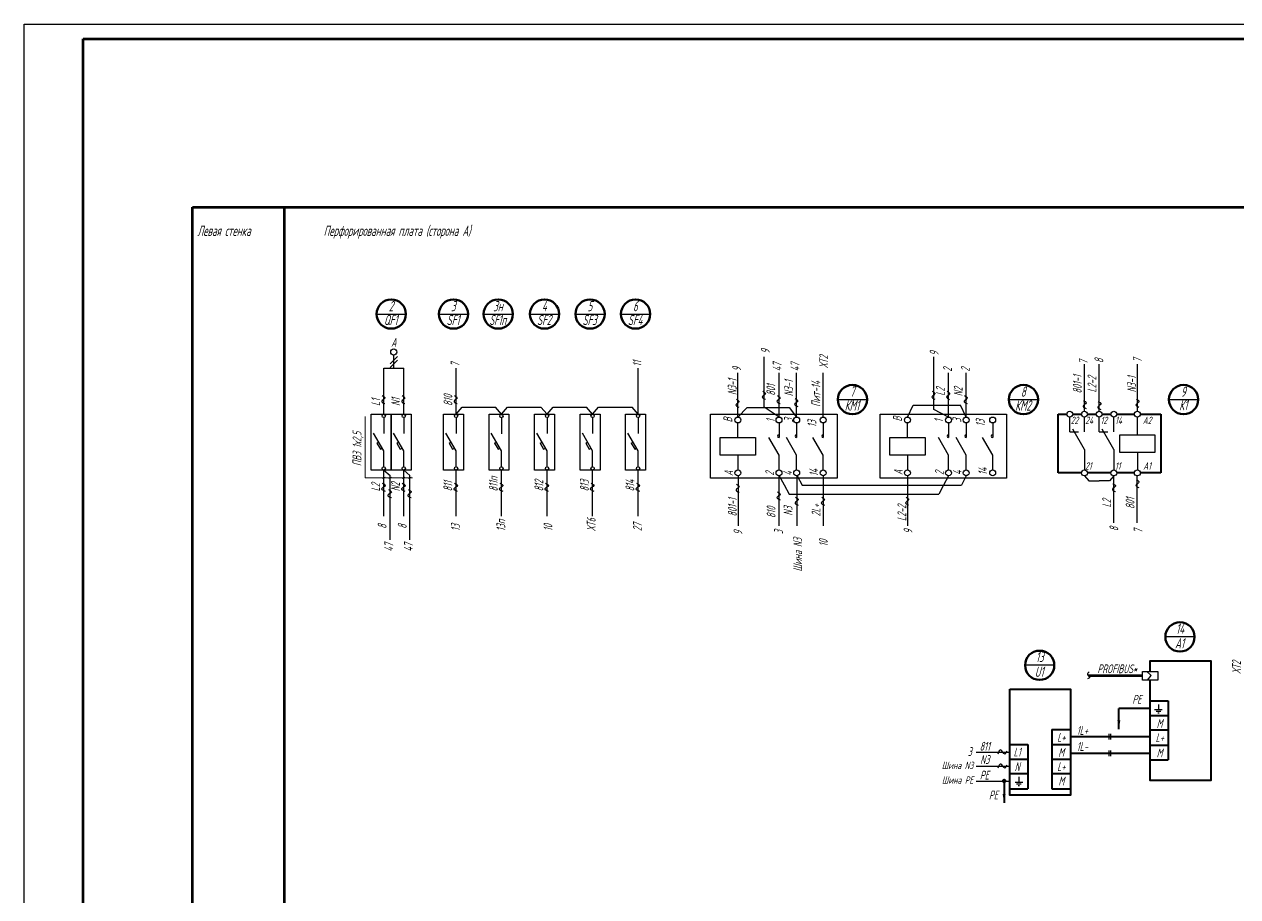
# Model space of a CAD drawing. Header units: millimetres. Extents: x -338 to 6826, y -8218 to 3153.
# Drawn here: x 2036.9 to 2449.9, y -4604.4 to -4307.4 of the extents above; entities that cross this region are included whole.
import ezdxf
from ezdxf.enums import TextEntityAlignment as Align

# ---------------------------------------------------------------- set-up
doc = ezdxf.new("R2010")
doc.units = ezdxf.units.MM
for name, color, linetype, lineweight in [('Выноска', 137, 'Continuous', 20), ('Датчики', 31, 'Continuous', 50), ('Размерная', 4, 'Continuous', 25), ('Рамка тонкая', 5, 'Continuous', 25), ('Толст.рамка', 7, 'Continuous', 60)]:
    doc.layers.add(name, color=color, linetype=linetype, lineweight=lineweight)
doc.layers.add('ТЕКСТ', color=2, linetype='Continuous')
doc.layers.add('Текст.', color=51, linetype='Continuous')
doc.styles.add('Simplex', font='simplex.shx', dxfattribs={"width": 0.7, "oblique": 15})

msp = doc.modelspace()

# ---------------------------------------------------------------- linework, layer by layer
at = {"color": 5, "lineweight": 60}
for p, q in [((2094.16, -4369.7), (3653.19, -4369.7)), ((2094.16, -4834.76), (2094.16, -4369.7)), ((2125.47, -4827.96), (2125.47, -4369.7))]:
    msp.add_line(p, q, dxfattribs=at)
at = {"color": 7}
for p, q in [((2156.84, -4406.06), (2166.78, -4406.06)), ((2178.04, -4406.05), (2187.97, -4406.05)), ((2193.25, -4406.05), (2203.19, -4406.05)), ((2209.01, -4406.06), (2218.95, -4406.06)), ((2224.5, -4406.06), (2234.44, -4406.06)), ((2240, -4406.06), (2249.94, -4406.06)), ((2159.3, -4440.18), (2159.3, -4424.51)), ((2166.07, -4440.18), (2166.07, -4424.51)), ((2183.88, -4440.18), (2183.88, -4424.51)), ((2245.84, -4440.18), (2245.84, -4424.51)), ((2397.73, -4439.15), (2397.73, -4423.15)), ((2402.73, -4439.15), (2402.73, -4423.15)), ((2415.73, -4439.15), (2415.73, -4423.15)), ((2183.88, -4440.18), (2185.91, -4437.81)), ((2185.91, -4437.81), (2197.31, -4437.81)), ((2199.37, -4440.18), (2197.31, -4437.81)), ((2199.34, -4440.18), (2201.37, -4437.81)), ((2201.37, -4437.81), (2212.78, -4437.81)), ((2214.84, -4440.18), (2212.78, -4437.81)), ((2214.85, -4440.19), (2216.88, -4437.81)), ((2216.88, -4437.81), (2228.28, -4437.81)), ((2230.34, -4440.19), (2228.28, -4437.81)), ((2230.34, -4440.19), (2232.37, -4437.81)), ((2232.37, -4437.81), (2243.78, -4437.81)), ((2245.84, -4440.19), (2243.78, -4437.81)), ((2313.8, -4435.17), (2323.74, -4435.17)), ((2372, -4435.17), (2381.94, -4435.17)), ((2426.47, -4435.17), (2436.41, -4435.17)), ((2159.3, -4441.31), (2159.3, -4446.76)), ((2166.07, -4441.31), (2166.07, -4446.76)), ((2183.88, -4441.31), (2183.88, -4446.76)), ((2199.34, -4441.34), (2199.34, -4446.79)), ((2214.85, -4441.31), (2214.85, -4446.76)), ((2230.34, -4441.31), (2230.34, -4446.76)), ((2245.84, -4441.31), (2245.84, -4446.76)), ((2392.73, -4446.15), (2392.73, -4441.15)), ((2397.73, -4446.15), (2397.73, -4441.15)), ((2402.73, -4446.15), (2402.73, -4441.15)), ((2407.73, -4446.15), (2407.73, -4441.15)), ((2415.73, -4447.15), (2415.73, -4441.15)), ((2392.73, -4446.15), (2395.73, -4446.15)), ((2397.73, -4452.15), (2393.73, -4445.22)), ((2402.73, -4446.15), (2405.73, -4446.15)), ((2407.73, -4452.15), (2403.73, -4445.22)), ((2159.3, -4458.03), (2159.3, -4452.58)), ((2166.07, -4458.03), (2166.07, -4452.58)), ((2183.88, -4458.03), (2183.88, -4452.58)), ((2199.34, -4458.07), (2199.34, -4452.62)), ((2214.85, -4458.04), (2214.85, -4452.59)), ((2230.34, -4458.04), (2230.34, -4452.59)), ((2245.84, -4458.04), (2245.84, -4452.59)), ((2397.73, -4452.15), (2397.73, -4459.15)), ((2407.73, -4452.15), (2407.73, -4459.15)), ((2415.73, -4453.15), (2415.73, -4459.15)), ((2159.3, -4474.84), (2159.3, -4459.16)), ((2166.07, -4474.84), (2166.07, -4459.16)), ((2183.88, -4474.84), (2183.88, -4459.16)), ((2199.34, -4474.88), (2199.34, -4459.19)), ((2214.85, -4474.85), (2214.85, -4459.16)), ((2230.34, -4474.85), (2230.34, -4459.16)), ((2245.84, -4474.85), (2245.84, -4459.16)), ((2161.43, -4482.91), (2161.43, -4461.02)), ((2168.2, -4482.91), (2168.2, -4461.02)), ((2407.73, -4477.15), (2407.73, -4461.15)), ((2415.7, -4477.15), (2415.7, -4461.15))]:
    msp.add_line(p, q, dxfattribs=at)
for p, q in [((2163.91, -4420.51), (2161.45, -4422.97)), ((2163.91, -4421.75), (2161.45, -4424.21)), ((2162.68, -4424.51), (2162.68, -4420.04)), ((2159.3, -4424.51), (2166.07, -4424.51)), ((2279.79, -4441.13), (2279.79, -4426.13)), ((2293.79, -4441.13), (2293.79, -4426.13)), ((2299.79, -4441.13), (2299.79, -4426.13)), ((2308.81, -4441.13), (2308.81, -4426.13)), ((2351.48, -4441.13), (2351.48, -4426.13)), ((2357.48, -4441.13), (2357.48, -4426.13)), ((2156.94, -4450.01), (2157.6, -4449.62)), ((2156.94, -4450.01), (2158.13, -4452.08)), ((2163.71, -4450.01), (2164.37, -4449.62)), ((2163.71, -4450.01), (2164.9, -4452.08)), ((2181.52, -4450.01), (2182.18, -4449.62)), ((2181.52, -4450.01), (2182.71, -4452.08)), ((2196.99, -4450.05), (2197.65, -4449.66)), ((2196.99, -4450.05), (2198.18, -4452.11)), ((2212.49, -4450.02), (2213.15, -4449.63)), ((2212.49, -4450.02), (2213.68, -4452.08)), ((2227.99, -4450.02), (2228.65, -4449.63)), ((2227.99, -4450.02), (2229.18, -4452.08)), ((2243.48, -4450.02), (2244.14, -4449.63)), ((2243.48, -4450.02), (2244.67, -4452.08)), ((2158.13, -4452.08), (2158.79, -4451.69)), ((2164.9, -4452.08), (2165.56, -4451.69)), ((2182.71, -4452.08), (2183.37, -4451.69)), ((2198.18, -4452.11), (2198.84, -4451.72)), ((2213.68, -4452.08), (2214.34, -4451.69)), ((2229.18, -4452.08), (2229.83, -4451.69)), ((2244.67, -4452.08), (2245.33, -4451.69)), ((2159.3, -4459.19), (2161.43, -4461.02)), ((2166.07, -4459.19), (2168.2, -4461.02)), ((2420.48, -4529.14), (2419.01, -4527.7)), ((2419.22, -4530.64), (2420.48, -4529.14)), ((2360.92, -4555.22), (2372.32, -4555.22)), ((2360.92, -4560.02), (2372.32, -4560.02)), ((2360.92, -4565.02), (2372.32, -4565.02))]:
    msp.add_line(p, q)
at = {"color": 107}
for p, q in [((2288.79, -4437.73), (2288.79, -4420.66)), ((2346.48, -4438.55), (2346.48, -4420.66)), ((2279.79, -4441.13), (2282.91, -4437.89)), ((2282.91, -4437.89), (2297.26, -4437.89)), ((2293.79, -4441.13), (2288.79, -4437.73)), ((2297.26, -4437.89), (2299.79, -4441.13)), ((2337.48, -4441.13), (2339.46, -4437.12)), ((2339.46, -4437.12), (2355.5, -4437.12)), ((2351.48, -4441.13), (2346.48, -4438.55)), ((2357.48, -4441.13), (2355.5, -4437.12)), ((2397.73, -4461.15), (2399.17, -4462.84)), ((2399.17, -4462.84), (2402.73, -4462.84)), ((2406.29, -4462.84), (2402.73, -4462.84)), ((2407.73, -4461.15), (2406.29, -4462.84))]:
    msp.add_line(p, q, dxfattribs=at)
at = {"color": 2, "lineweight": 30}
for p, q in [((2270.48, -4440.15), (2313.52, -4440.15)), ((2270.48, -4461.95), (2270.48, -4440.15)), ((2313.52, -4440.15), (2313.52, -4461.95)), ((2328.17, -4440.15), (2371.21, -4440.15)), ((2328.17, -4461.95), (2328.17, -4440.15)), ((2371.21, -4440.15), (2371.21, -4461.95)), ((2159.3, -4452.58), (2155.83, -4446.58)), ((2166.07, -4452.58), (2162.6, -4446.58)), ((2183.88, -4452.58), (2180.41, -4446.58)), ((2199.34, -4452.62), (2195.88, -4446.62)), ((2214.85, -4452.59), (2211.38, -4446.59)), ((2230.34, -4452.59), (2226.88, -4446.59)), ((2245.84, -4452.59), (2242.37, -4446.59)), ((2313.52, -4461.95), (2270.48, -4461.95)), ((2371.21, -4461.95), (2328.17, -4461.95))]:
    msp.add_line(p, q, dxfattribs=at)
at = {"lineweight": 40}
for p, q in [((2388.73, -4440.15), (2391.73, -4440.15)), ((2388.73, -4460.15), (2388.73, -4440.15)), ((2393.73, -4440.15), (2396.73, -4440.15)), ((2398.73, -4440.15), (2401.73, -4440.15)), ((2403.73, -4440.15), (2406.73, -4440.15)), ((2408.73, -4440.15), (2414.73, -4440.15)), ((2416.73, -4440.15), (2423.73, -4440.15)), ((2423.73, -4440.15), (2423.73, -4460.15)), ((2396.73, -4460.15), (2388.73, -4460.15)), ((2406.73, -4460.15), (2398.73, -4460.15)), ((2414.73, -4460.15), (2408.73, -4460.15)), ((2423.73, -4460.15), (2416.73, -4460.15)), ((2420.08, -4537.74), (2426.27, -4537.74)), ((2426.27, -4537.74), (2426.27, -4557.79)), ((2420.08, -4540.33), (2409.44, -4540.33)), ((2409.44, -4547.33), (2409.44, -4540.33)), ((2420.08, -4542.75), (2426.27, -4542.75)), ((2386.65, -4547.44), (2393, -4547.44)), ((2386.65, -4547.44), (2386.65, -4567.64)), ((2393, -4549.92), (2420.08, -4549.92)), ((2420.08, -4547.59), (2426.27, -4547.59)), ((2372.32, -4552.64), (2378.48, -4552.64)), ((2378.48, -4552.64), (2378.48, -4567.64)), ((2386.65, -4552.64), (2393, -4552.64)), ((2420.08, -4552.79), (2426.27, -4552.79)), ((2372.32, -4557.64), (2378.48, -4557.64)), ((2386.65, -4557.64), (2393, -4557.64)), ((2393, -4555.59), (2420.08, -4555.59)), ((2420.08, -4557.79), (2426.27, -4557.79)), ((2372.32, -4562.48), (2378.48, -4562.48)), ((2386.65, -4562.48), (2393, -4562.48)), ((2370.39, -4565.02), (2370.39, -4572.47)), ((2372.32, -4567.64), (2378.48, -4567.64)), ((2386.65, -4567.64), (2393, -4567.64))]:
    msp.add_line(p, q, dxfattribs=at)
at = {"color": 0, "linetype": 'ByBlock'}
for p, q in [((2409.73, -4447.15), (2421.73, -4447.15)), ((2409.73, -4453.15), (2409.73, -4447.15)), ((2421.73, -4447.15), (2421.73, -4453.15)), ((2421.73, -4453.15), (2409.73, -4453.15))]:
    msp.add_line(p, q, dxfattribs=at)
at = {"color": 3}
for p, q in [((2297.2, -4467.38), (2348.21, -4467.38)), ((2301.65, -4464.32), (2355.87, -4464.32))]:
    msp.add_line(p, q, dxfattribs=at)
at = {"color": 7, "linetype": 'ByBlock'}
for p, q in [((2425.26, -4515.83), (2435.16, -4515.83)), ((2377.51, -4525.5), (2387.4, -4525.5))]:
    msp.add_line(p, q, dxfattribs=at)
at = {"color": 2, "lineweight": 60}
msp.add_line((2417.43, -4529.18), (2399.13, -4529.18), dxfattribs=at)
at = {"color": 2, "lineweight": 30}
for points in [[(2155.05, -4440.15), (2161.82, -4440.15), (2161.82, -4459.19), (2155.05, -4459.19)], [(2161.82, -4440.15), (2168.59, -4440.15), (2168.59, -4459.19), (2161.82, -4459.19)], [(2179.63, -4440.15), (2186.4, -4440.15), (2186.4, -4459.19), (2179.63, -4459.19)], [(2195.1, -4440.18), (2201.87, -4440.18), (2201.87, -4459.23), (2195.1, -4459.23)], [(2210.6, -4440.15), (2217.37, -4440.15), (2217.37, -4459.2), (2210.6, -4459.2)], [(2226.1, -4440.15), (2232.87, -4440.15), (2232.87, -4459.2), (2226.1, -4459.2)], [(2241.59, -4440.15), (2248.36, -4440.15), (2248.36, -4459.2), (2241.59, -4459.2)]]:
    msp.add_lwpolyline(points, close=True, dxfattribs=at)
at = {"lineweight": 40}
msp.add_lwpolyline([(2420.08, -4527.7), (2420.08, -4524.06), (2440.76, -4524.06), (2440.76, -4564.88), (2420.08, -4564.88), (2420.08, -4530.65)], dxfattribs=at)
msp.add_lwpolyline([(2422.72, -4530.65), (2417.43, -4530.65), (2417.43, -4527.7), (2422.72, -4527.7)], close=True)
msp.add_lwpolyline([(2372.32, -4533.73), (2393, -4533.73), (2393, -4569.81), (2372.32, -4569.81)], close=True, dxfattribs=at)
at = {"lineweight": 40, "const_width": 0.75}
msp.add_lwpolyline([(2370.02, -4565.02, 1), (2370.77, -4565.02, 1)], format="xyb", close=True, dxfattribs=at)
msp.add_circle((2162.68, -4419), 1.04)
at = {"color": 0, "linetype": 'ByBlock'}
for centre in [(2392.73, -4440.15), (2397.73, -4440.15), (2402.73, -4440.15), (2407.73, -4440.15), (2415.73, -4440.15), (2397.73, -4460.15), (2407.73, -4460.15), (2415.73, -4460.15)]:
    msp.add_circle(centre, 1, dxfattribs=at)
at = {"color": 7}
for centre in [(2159.3, -4440.75), (2166.07, -4440.75), (2183.88, -4440.74), (2199.34, -4440.78), (2214.85, -4440.75), (2230.34, -4440.75), (2245.84, -4440.75), (2159.3, -4458.6), (2166.07, -4458.6), (2183.88, -4458.6), (2199.34, -4458.63), (2214.85, -4458.6), (2230.34, -4458.6), (2245.84, -4458.6)]:
    msp.add_circle(centre, 0.563, dxfattribs=at)
at = {"color": 30, "linetype": 'ByBlock', "lineweight": 30}
for points, end_tangent in [([(2158.78, -4433.83), (2159.65, -4434.7), (2158.61, -4435.78), (2159.65, -4436.56)], (0, -1)), ([(2165.55, -4433.83), (2166.42, -4434.7), (2165.38, -4435.78), (2166.42, -4436.56)], (0, -1)), ([(2183.36, -4433.82), (2184.23, -4434.69), (2183.19, -4435.77), (2184.23, -4436.56)], (0, -1)), ([(2288.28, -4432.34), (2289.14, -4433.21), (2288.1, -4434.29), (2289.14, -4435.07)], (0, -1)), ([(2293.28, -4433.82), (2294.14, -4434.69), (2293.1, -4435.77), (2294.14, -4436.56)], (0, -1)), ([(2299.28, -4434.82), (2300.14, -4435.69), (2299.1, -4436.77), (2300.14, -4437.55)], (0, -1)), ([(2345.96, -4432.34), (2346.83, -4433.21), (2345.79, -4434.29), (2346.83, -4435.07)], (0, -1)), ([(2350.96, -4432.37), (2351.83, -4433.24), (2350.79, -4434.32), (2351.83, -4435.1)], (0, -1)), ([(2356.96, -4433.82), (2357.83, -4434.69), (2356.79, -4435.77), (2357.83, -4436.56)], (0, -1)), ([(2415.43, -4435), (2416.29, -4435.87), (2415.25, -4436.95), (2416.29, -4437.74)], (0, -1)), ([(2279.28, -4435.07), (2280.14, -4435.94), (2279.1, -4437.02), (2280.14, -4437.8)], (0, -1)), ([(2397.43, -4435.45), (2398.29, -4436.32), (2397.25, -4437.4), (2398.29, -4438.19)], (0, -1)), ([(2402.43, -4435.79), (2403.29, -4436.66), (2402.25, -4437.74), (2403.29, -4438.52)], (0, -1)), ([(2158.77, -4463.6), (2159.74, -4464.46), (2158.52, -4465.54), (2159.72, -4466.33)], (0, -1)), ([(2165.55, -4463.6), (2166.51, -4464.46), (2165.29, -4465.54), (2166.49, -4466.33)], (0, -1)), ([(2183.35, -4463.59), (2184.32, -4464.46), (2183.1, -4465.54), (2184.3, -4466.33)], (0, -1)), ([(2198.82, -4463.63), (2199.79, -4464.5), (2198.57, -4465.58), (2199.77, -4466.36)], (0, -1)), ([(2214.33, -4463.6), (2215.3, -4464.47), (2214.08, -4465.55), (2215.28, -4466.33)], (0, -1)), ([(2229.82, -4463.6), (2230.79, -4464.47), (2229.57, -4465.55), (2230.77, -4466.33)], (0, -1)), ([(2245.32, -4463.6), (2246.29, -4464.47), (2245.07, -4465.55), (2246.27, -4466.33)], (0, -1)), ([(2407.43, -4463.77), (2408.29, -4464.64), (2407.25, -4465.72), (2408.29, -4466.51)], (0, -1)), ([(2415.4, -4462.43), (2416.27, -4463.3), (2415.23, -4464.38), (2416.27, -4465.16)], (0, -1)), ([(2160.91, -4465.8), (2161.88, -4466.67), (2160.66, -4467.75), (2161.86, -4468.54)], (0, -1)), ([(2167.68, -4465.8), (2168.65, -4466.67), (2167.43, -4467.75), (2168.63, -4468.54)], (0, -1)), ([(2279.33, -4464.02), (2280.2, -4464.88), (2279.16, -4465.96), (2280.2, -4466.75)], (0, -1)), ([(2293.27, -4466.56), (2294.14, -4467.42), (2293.1, -4468.5), (2294.14, -4469.29)], (0, -1)), ([(2299.43, -4468.4), (2300.3, -4469.27), (2299.26, -4470.35), (2300.3, -4471.14)], (0, -1)), ([(2308.35, -4468.4), (2309.22, -4469.27), (2308.18, -4470.35), (2309.22, -4471.14)], (0, -1)), ([(2337.02, -4468.37), (2337.89, -4469.24), (2336.85, -4470.32), (2337.89, -4471.1)], (0, -1)), ([(2371.27, -4554.84), (2370.63, -4555.87), (2369.32, -4554.46), (2368.23, -4555.83)], (-1, 0)), ([(2371.27, -4559.64), (2370.63, -4560.67), (2369.32, -4559.26), (2368.23, -4560.63)], (-1, 0))]:
    msp.add_spline(points, degree=3, dxfattribs=dict(at, end_tangent=end_tangent))
msp.add_spline([(2399.32, -4527.91), (2398.79, -4528.68), (2399.48, -4529.7), (2398.79, -4530.28)], degree=3)
at = {"lineweight": 40}
for points in [[(2408.94, -4544.33), (2409.94, -4544.33), (2409.44, -4547.33)], [(2370.89, -4569.47), (2369.89, -4569.47), (2370.39, -4572.47)]]:
    msp.add_solid(points, dxfattribs=at)
at = {"layer": 'Выноска', "ltscale": 0.3}
for p, q in [((2152.96, -4461.82), (2152.96, -4440.89)), ((2169.07, -4461.81), (2152.96, -4461.84)), ((2159.74, -4461.58), (2158.85, -4462.05)), ((2161.88, -4461.58), (2160.99, -4462.05)), ((2166.46, -4461.58), (2165.57, -4462.05)), ((2168.6, -4461.58), (2167.71, -4462.05))]:
    msp.add_line(p, q, dxfattribs=at)
at = {"layer": 'Датчики'}
for centre in [(2161.82, -4406.06), (2183.01, -4406.06), (2198.23, -4406.06), (2213.99, -4406.06), (2229.48, -4406.06), (2244.98, -4406.06), (2318.78, -4435.17), (2376.98, -4435.17), (2431.45, -4435.17), (2430.24, -4515.97), (2382.49, -4525.64)]:
    msp.add_circle(centre, 4.98, dxfattribs=at)
at = {"layer": 'Размерная', "ltscale": 0.9}
for p, q in [((2406.04, -4548.92), (2406.04, -4550.92)), ((2406.54, -4548.92), (2406.54, -4550.92)), ((2406.04, -4554.59), (2406.04, -4556.59)), ((2406.54, -4554.59), (2406.54, -4556.59))]:
    msp.add_line(p, q, dxfattribs=at)
at = {"layer": 'Рамка тонкая'}
for p, q in [((2036.94, -4307.42), (3718.94, -4307.42)), ((2036.94, -4901.42), (2036.94, -4307.42))]:
    msp.add_line(p, q, dxfattribs=at)
at = {"layer": 'ТЕКСТ'}
for p, q in [((2424.23, -4540.81), (2421.59, -4540.81)), ((2423.71, -4541.34), (2422.12, -4541.34)), ((2422.65, -4541.86), (2423.18, -4541.86)), ((2422.91, -4538.96), (2422.91, -4540.81)), ((2376.74, -4565.53), (2374.1, -4565.53)), ((2376.21, -4566.06), (2374.63, -4566.06)), ((2375.15, -4566.59), (2375.68, -4566.59)), ((2375.42, -4563.64), (2375.42, -4565.53))]:
    msp.add_line(p, q, dxfattribs=at)
at = {"layer": 'Текст.', "color": 3}
for p, q in [((2279.79, -4448.13), (2279.79, -4443.13)), ((2293.79, -4443.13), (2293.79, -4448.13)), ((2299.79, -4443.13), (2299.79, -4448.13)), ((2308.81, -4443.13), (2308.81, -4448.13)), ((2337.48, -4448.13), (2337.48, -4443.13)), ((2351.48, -4443.13), (2351.48, -4448.13)), ((2357.48, -4443.13), (2357.48, -4448.13)), ((2366.5, -4443.13), (2366.5, -4448.13)), ((2273.79, -4448.13), (2285.79, -4448.13)), ((2273.79, -4454.13), (2273.79, -4448.13)), ((2285.79, -4448.13), (2285.79, -4454.13)), ((2293.79, -4454.13), (2290.33, -4448.13)), ((2299.79, -4454.13), (2296.33, -4448.13)), ((2308.81, -4454.13), (2305.34, -4448.13)), ((2331.48, -4448.13), (2343.48, -4448.13)), ((2331.48, -4454.13), (2331.48, -4448.13)), ((2343.48, -4448.13), (2343.48, -4454.13)), ((2351.48, -4454.13), (2348.02, -4448.13)), ((2357.48, -4454.13), (2354.02, -4448.13)), ((2366.5, -4454.13), (2363.03, -4448.13)), ((2285.79, -4454.13), (2273.79, -4454.13)), ((2279.79, -4454.13), (2279.79, -4459.13)), ((2293.79, -4459.13), (2293.79, -4454.13)), ((2299.79, -4459.13), (2299.79, -4454.13)), ((2308.81, -4459.13), (2308.81, -4454.13)), ((2343.48, -4454.13), (2331.48, -4454.13)), ((2337.48, -4454.13), (2337.48, -4459.13)), ((2351.48, -4459.13), (2351.48, -4454.13)), ((2357.48, -4459.13), (2357.48, -4454.13)), ((2366.5, -4459.13), (2366.5, -4454.13)), ((2279.85, -4461.13), (2279.85, -4478.13)), ((2293.79, -4478.13), (2293.79, -4461.13)), ((2293.79, -4461.13), (2295.5, -4464.25)), ((2299.95, -4478.13), (2299.95, -4461.19)), ((2299.95, -4461.19), (2301.65, -4464.32)), ((2308.87, -4478.13), (2308.87, -4461.19)), ((2337.54, -4461.13), (2337.54, -4478.13)), ((2351.47, -4461.13), (2349.81, -4464.32)), ((2357.63, -4460.94), (2355.87, -4464.32)), ((2295.49, -4464.25), (2297.2, -4467.38)), ((2349.81, -4464.32), (2348.21, -4467.38))]:
    msp.add_line(p, q, dxfattribs=at)
for centre in [(2279.79, -4442.13), (2293.79, -4442.13), (2299.79, -4442.13), (2308.81, -4442.13), (2337.48, -4442.13), (2351.48, -4442.13), (2357.48, -4442.13), (2366.5, -4442.13), (2279.79, -4460.13), (2293.79, -4460.13), (2299.79, -4460.13), (2308.81, -4460.13), (2337.48, -4460.13), (2351.48, -4460.13), (2357.48, -4460.13), (2366.5, -4460.13)]:
    msp.add_circle(centre, 1, dxfattribs=at)
for centre in [(2293.79, -4447.63), (2299.79, -4447.63), (2308.81, -4447.63), (2351.48, -4447.63), (2357.48, -4447.63), (2366.5, -4447.63)]:
    msp.add_arc(centre, 0.5, 90, 270, dxfattribs=at)
at = {"layer": 'Толст.рамка'}
for p, q in [((2056.94, -4312.42), (3713.94, -4312.42)), ((2056.96, -4896.42), (2056.94, -4312.42))]:
    msp.add_line(p, q, dxfattribs=at)

# ---------------------------------------------------------------- texts
at = {"layer": 'ТЕКСТ', "style": 'Simplex', "oblique": 15, "width": 0.6}
for s, p in [('Левая стенка', (2095.86, -4379.46)), ('Перфорированная плата (сторона А)', (2138.81, -4379.46))]:
    msp.add_text(s, height=3.5, dxfattribs=at).set_placement(p)
at = {"layer": 'ТЕКСТ', "style": 'Simplex', "oblique": 15}
for s, height, width, p in [('2', 3.5, 0.6, (2161.74, -4405.11)), ('3', 3.5, 0.6, (2182.93, -4405.11)), ('3н', 3.5, 0.6, (2198.14, -4405.11)), ('4', 3.5, 0.6, (2213.9, -4405.11)), ('5', 3.5, 0.6, (2229.4, -4405.11)), ('6', 3.5, 0.6, (2244.89, -4405.11)), ('QF1', 3.5, 0.6, (2161.64, -4409.83)), ('SF1', 3.5, 0.6, (2182.83, -4409.83)), ('SF1п', 3.5, 0.55, (2198.04, -4409.83)), ('SF2', 3.5, 0.6, (2213.8, -4409.83)), ('SF3', 3.5, 0.6, (2229.3, -4409.83)), ('SF4', 3.5, 0.6, (2244.79, -4409.83)), ('7', 3.5, 0.6, (2318.69, -4434.22)), ('8', 3.5, 0.6, (2376.89, -4434.22)), ('9', 3.5, 0.6, (2431.36, -4434.22)), ('КМ1', 3.5, 0.6, (2318.59, -4438.94)), ('КМ2', 3.5, 0.6, (2376.79, -4438.94)), ('К1', 3.5, 0.6, (2431.35, -4438.81)), ('14', 3.5, 0.6, (2430.25, -4514.89)), ('13', 3.5, 0.6, (2382.49, -4524.55)), ('PROFIBUS*', 3, 0.6, (2408.87, -4528.33)), ('РЕ', 3, 0.6, (2415.57, -4538.7)), ('1L+', 3, 0.6, (2396.98, -4549.31)), ('811', 3, 0.6, (2363.81, -4554.69)), ('1L-', 3, 0.6, (2396.98, -4554.77)), ('N3', 3, 0.6, (2363.81, -4559.21)), ('РЕ', 3, 0.6, (2363.67, -4564.52)), ('РЕ', 3, 0.6, (2366.76, -4571.29))]:
    msp.add_text(s, height=height, dxfattribs=dict(at, width=width)).set_placement(p, align=Align.CENTER)
at = {"layer": 'ТЕКСТ', "color": 3, "style": 'Simplex', "oblique": 15, "width": 0.6}
msp.add_text('А', height=3, dxfattribs=at).set_placement((2162.68, -4417.19), align=Align.CENTER)
at = {"layer": 'ТЕКСТ', "color": 241, "style": 'Simplex', "oblique": 15, "width": 0.6}
for s, p in [('9', (2290.62, -4419.52)), ('9', (2348.08, -4420.22)), ('7', (2185.05, -4423.99)), ('11', (2247.01, -4423.99)), ('47', (2294.65, -4425.54)), ('47', (2300.74, -4425.54)), ('7', (2398.84, -4423.14)), ('8', (2404.14, -4422.73)), ('7', (2417.23, -4422.54)), ('9', (2280.88, -4425.59)), ('2', (2352.61, -4425.68)), ('2', (2358.7, -4425.68)), ('13п', (2200.62, -4480)), ('8', (2160.23, -4479.17)), ('8', (2167.07, -4479.17)), ('13', (2185.15, -4479.97)), ('10', (2216.66, -4479.97)), ('9', (2281.3, -4481.25)), ('3', (2295.11, -4480.99)), ('9', (2339.21, -4480.86)), ('8', (2409.24, -4480.01)), ('7', (2417.47, -4480.62)), ('47', (2162.49, -4486.93)), ('47', (2169.16, -4486.93)), ('Шина N3', (2301.63, -4493.74)), ('10', (2310.36, -4485.21))]:
    msp.add_text(s, height=3, rotation=90, dxfattribs=at).set_placement(p)
at = {"layer": 'ТЕКСТ', "color": 3, "style": 'Simplex', "oblique": 15, "width": 0.6}
for s, p in [('ХТ2', (2310.48, -4424.48)), ('ХТ6', (2231.38, -4479.97)), ('27', (2247.09, -4479.97))]:
    msp.add_text(s, height=3, rotation=90, dxfattribs=at).set_placement(p)
at = {"layer": 'ТЕКСТ', "style": 'Simplex', "oblique": 15, "width": 0.6}
for s, p in [('801-1', (2396.78, -4429.99)), ('L2-2', (2401.78, -4429.99)), ('N3-1', (2415.28, -4429.99)), ('L2', (2406.78, -4470.49)), ('801', (2414.76, -4470.49))]:
    msp.add_text(s, height=3, rotation=90, dxfattribs=at).set_placement(p, align=Align.CENTER)
for s, p in [('N3-1', (2279.36, -4433.65)), ('801', (2292.5, -4433.88)), ('N3-1', (2298.58, -4434.07)), ('Пит-14', (2307.82, -4437.67)), ('L2', (2350.19, -4433.88)), ('N2', (2356.27, -4434.07)), ('L1', (2158.05, -4437.36)), ('N1', (2164.82, -4437.36)), ('810', (2182.63, -4437.36)), ('В', (2277.87, -4442.95)), ('1', (2292.36, -4442.9)), ('3', (2298.52, -4442.9)), ('13', (2306.48, -4444.59)), ('В', (2335.59, -4442.67)), ('1', (2349.64, -4442.96)), ('3', (2355.8, -4442.96)), ('13', (2363.76, -4444.34)), ('А', (2278.14, -4461.18)), ('2', (2292.1, -4461.07)), ('4', (2298.26, -4461.07)), ('14', (2307.09, -4461.28)), ('А', (2335.86, -4460.85)), ('2', (2349.82, -4460.83)), ('4', (2355.98, -4460.83)), ('14', (2364.61, -4460.87)), ('L2', (2158, -4466.44)), ('N2', (2164.77, -4466.44)), ('811', (2182.58, -4466.44)), ('811п', (2198.05, -4466.47)), ('812', (2213.56, -4466.44)), ('813', (2229.05, -4466.44)), ('814', (2244.55, -4466.44)), ('801-1', (2279.4, -4475)), ('810', (2292.59, -4475.53)), ('N3', (2298.35, -4474.68)), ('2L+', (2307.88, -4474.96)), ('L2-2', (2337.09, -4476.56))]:
    msp.add_text(s, height=3, rotation=90, dxfattribs=at).set_placement(p)
at = {"layer": 'ТЕКСТ', "linetype": 'ByBlock', "style": 'Simplex', "oblique": 15, "width": 0.6}
for s, p in [('22', (2394.33, -4442.25)), ('24', (2399.33, -4442.25)), ('12', (2404.33, -4442.25)), ('14', (2409.33, -4442.25)), ('A2', (2419.05, -4442.27)), ('21', (2399.05, -4457.77)), ('11', (2409.05, -4457.77)), ('A1', (2419.05, -4457.77))]:
    msp.add_text(s, height=2.5, dxfattribs=at).set_placement(p, align=Align.MIDDLE)
at = {"layer": 'ТЕКСТ', "style": 'Simplex', "oblique": 15, "width": 0.6}
msp.add_text('ПВ3 1х2,5', height=3, rotation=90, dxfattribs=at).set_placement((2151.66, -4446.1), align=Align.RIGHT)
for s, p in [('А1', (2430.07, -4518.16)), ('U1', (2382.31, -4527.82))]:
    msp.add_text(s, height=3.5, dxfattribs=at).set_placement(p, align=Align.MIDDLE)
at = {"layer": 'ТЕКСТ', "color": 3, "style": 'Simplex', "oblique": 15, "width": 0.6}
msp.add_text('ХТ2', height=3, rotation=90, dxfattribs=at).set_placement((2450.96, -4526.34), align=Align.CENTER)
at = {"layer": 'ТЕКСТ', "color": 2, "style": 'Simplex', "oblique": 15, "width": 0.6}
for s, p in [('М', (2423.26, -4545.45)), ('L+', (2389.84, -4550.14)), ('L+', (2423.33, -4550.29)), ('L1', (2374.82, -4555.14)), ('М', (2389.77, -4555.31)), ('М', (2423.26, -4555.46)), ('N', (2374.82, -4560.14)), ('L+', (2389.84, -4560.14)), ('М', (2389.84, -4565.04))]:
    msp.add_text(s, height=3, dxfattribs=at).set_placement(p, align=Align.MIDDLE)
at = {"layer": 'ТЕКСТ', "color": 241, "style": 'Simplex', "oblique": 15, "width": 0.6}
msp.add_text('3', height=3, dxfattribs=at).set_placement((2358, -4556.51))
for s, p in [('Шина N3', (2359.91, -4560.97)), ('Шина PE', (2359.91, -4565.97))]:
    msp.add_text(s, height=2.5, dxfattribs=at).set_placement(p, align=Align.RIGHT)

doc.saveas('drawing.dxf')
